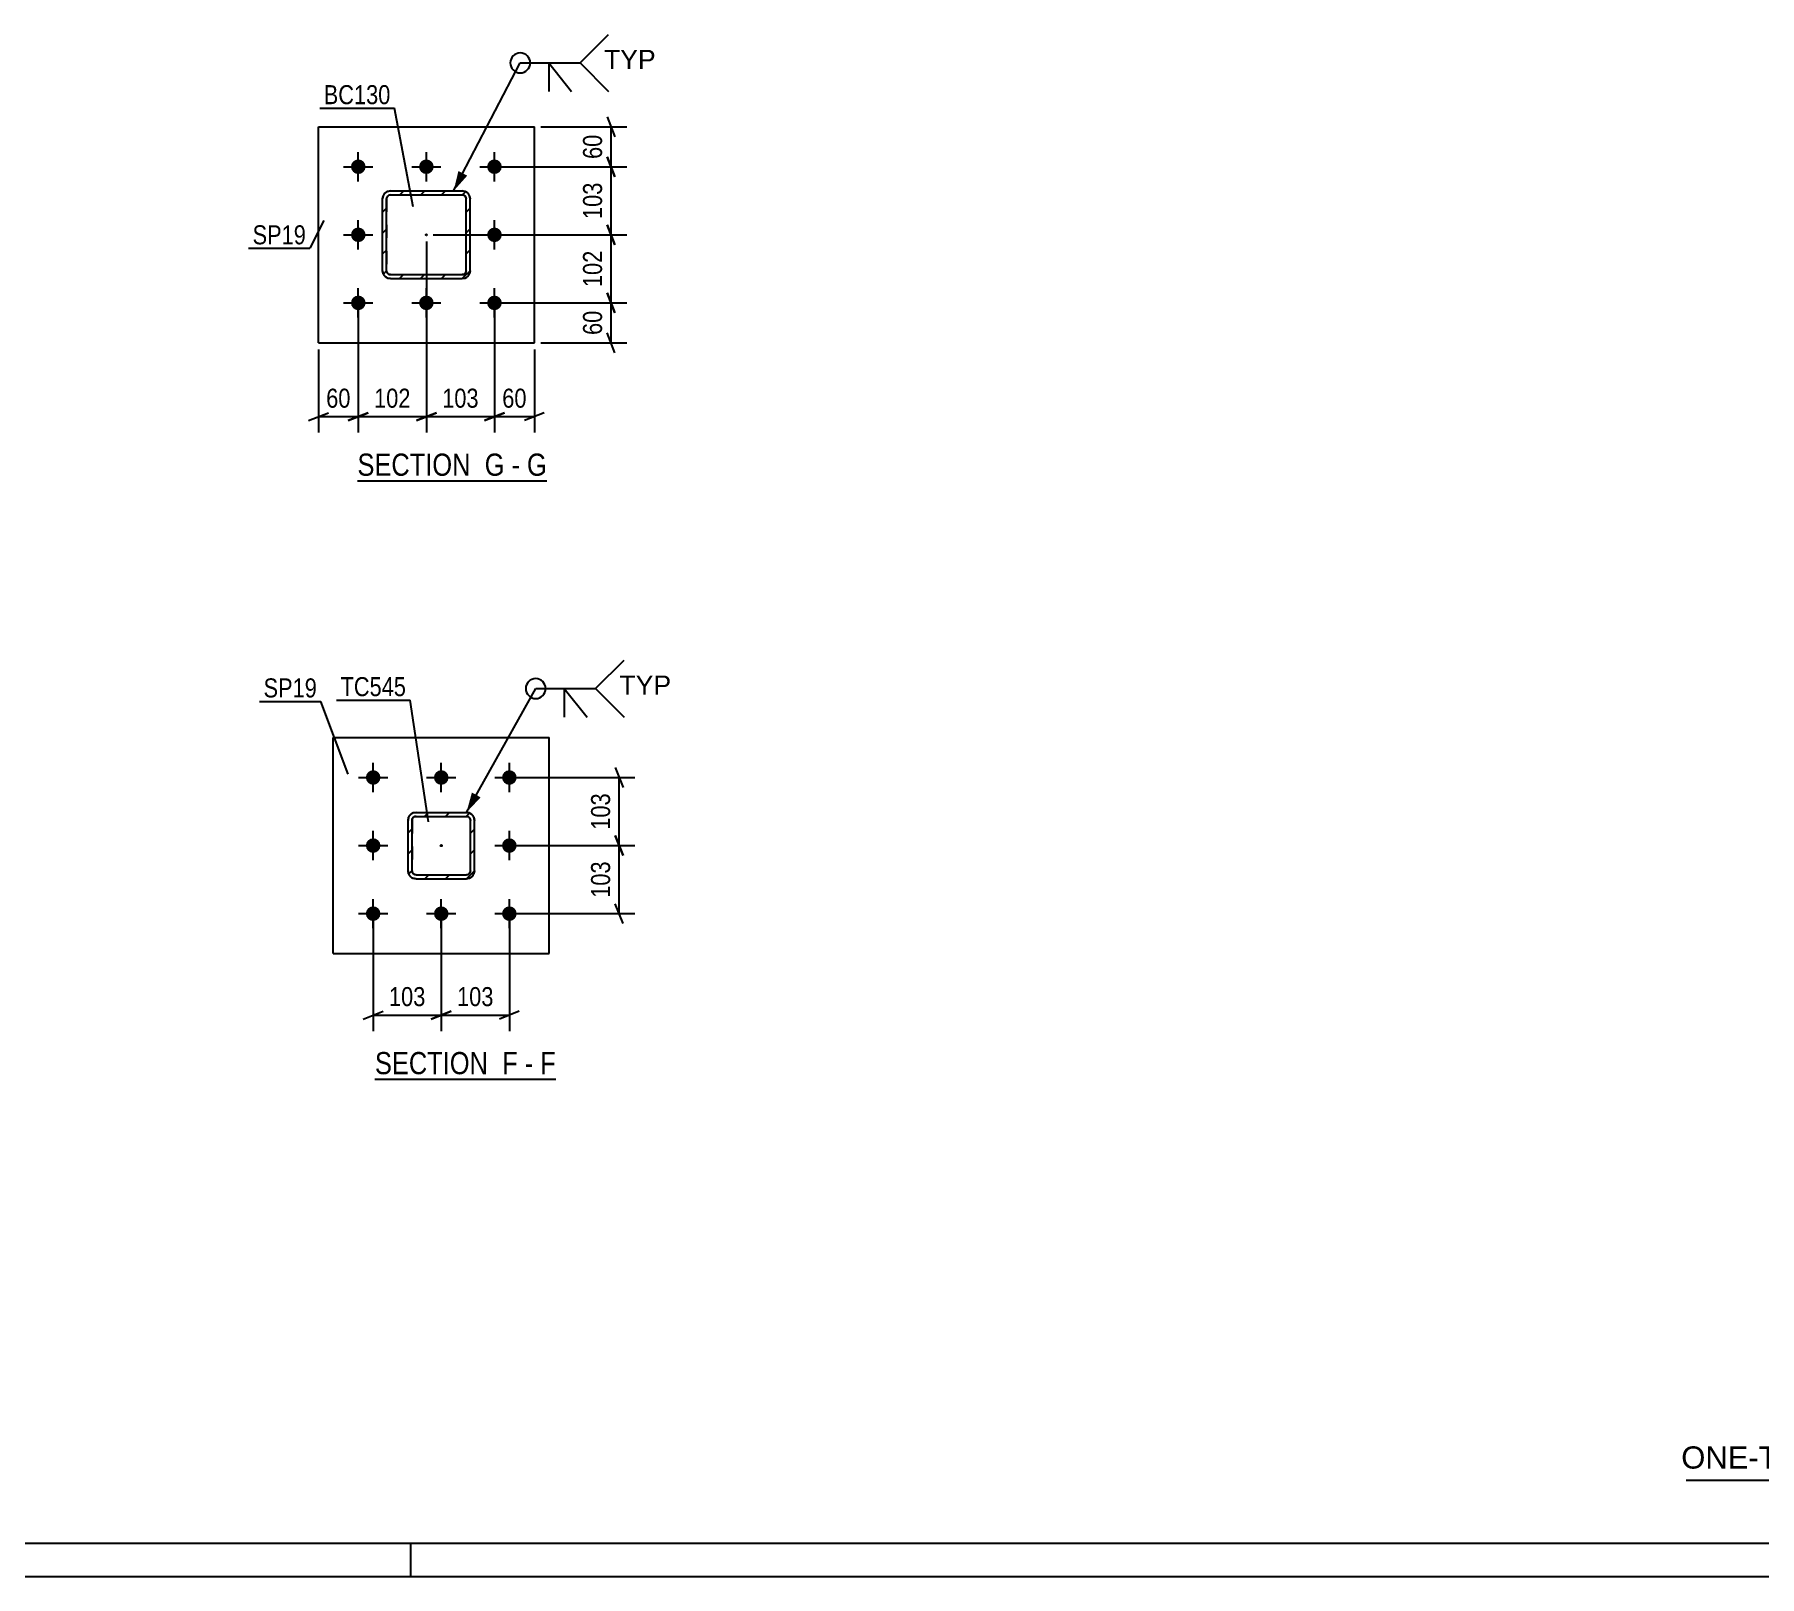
# Model space of a CAD drawing. Header units: millimetres. Extents: x 0 to 1189, y 0 to 841.
# Drawn here: x 502.4 to 762, y 0 to 232.2 of the extents above; entities that cross this region are included whole.
import ezdxf

# ---------------------------------------------------------------- set-up
doc = ezdxf.new("R2010")
doc.units = ezdxf.units.MM
doc.linetypes.add('DXK_LINE_DOT2', pattern=[3.9198, 1.9599, -1.9599])
doc.linetypes.add('DXK_LINE_DOT3', pattern=[5.9187, 2.979, -0.9799, 0.9799, -0.9799])
doc.styles.add('Arial', font='arial.ttf', dxfattribs={"height": 0.2})
doc.styles.add('Arial Narrow', font='ARIALN.TTF', dxfattribs={"height": 0.2})

# ---------------------------------------------------------------- blocks, each defined once
blk = doc.blocks.new('Unknown-717048581-18 - 11110')
at = {"color": 6, "linetype": 'Continuous'}
blk.add_line((550.99, 164.98), (579.49, 164.98), dxfattribs=at)
at = {"color": 0, "linetype": 'Continuous'}
blk.add_wipeout([(569.09, 165.73), (569.09, 169.23), (550.99, 169.23), (550.99, 165.73)], dxfattribs=at)
at = {"color": 7, "linetype": 'Continuous', "style": 'Arial Narrow'}
blk.add_text('SECTION ', height=3.34, dxfattribs=at).set_placement((550.99, 165.73))
at = {"color": 0, "linetype": 'Continuous'}
blk.add_wipeout([(573.13, 165.73), (573.13, 169.23), (570.14, 169.23), (570.14, 165.73)], dxfattribs=at)
at = {"color": 7, "linetype": 'Continuous', "style": 'Arial Narrow'}
blk.add_text('G', height=3.34, dxfattribs=at).set_placement((570.14, 165.73))
at = {"color": 0, "linetype": 'Continuous'}
blk.add_wipeout([(575.45, 165.73), (575.45, 169.23), (574.18, 169.23), (574.18, 165.73)], dxfattribs=at)
blk.add_wipeout([(579.49, 165.73), (579.49, 169.23), (576.5, 169.23), (576.5, 165.73)], dxfattribs=at)
at = {"color": 7, "linetype": 'Continuous', "style": 'Arial Narrow'}
for s, p in [('G', (576.5, 165.73)), ('-', (574.18, 165.73))]:
    blk.add_text(s, height=3.34, dxfattribs=at).set_placement(p)
blk = doc.blocks.new('Unknown-717048581-1135')
at = {"color": 5, "linetype": 'Continuous'}
for p, q in [((5, 5), (1184, 5)), ((559, 0), (559, 5)), ((0, 0), (1189, 0))]:
    blk.add_line(p, q, dxfattribs=at)
blk = doc.blocks.new('Unknown-717048581-16591')
at = {"color": 7, "linetype": 'Continuous'}
blk.add_line((751, 14.5), (821, 14.5), dxfattribs=at)
at = {"color": 7, "style": 'Arial'}
blk.add_text('ONE-TRUSS MARKED AS TR549', height=3.3428, dxfattribs=at).set_placement((750.24, 16.25))
blk = doc.blocks.new('Unknown-717048581-16 - 10718')
at = {"color": 6, "linetype": 'Continuous'}
blk.add_line((553.62, 74.88), (580.83, 74.88), dxfattribs=at)
at = {"color": 0, "linetype": 'Continuous'}
blk.add_wipeout([(571.73, 75.63), (571.73, 79.13), (553.62, 79.13), (553.62, 75.63)], dxfattribs=at)
at = {"color": 7, "linetype": 'Continuous', "style": 'Arial Narrow'}
blk.add_text('SECTION ', height=3.34, dxfattribs=at).set_placement((553.62, 75.63))
at = {"color": 0, "linetype": 'Continuous'}
blk.add_wipeout([(575.12, 75.63), (575.12, 79.13), (572.78, 79.13), (572.78, 75.63)], dxfattribs=at)
blk.add_wipeout([(577.44, 75.63), (577.44, 79.13), (576.17, 79.13), (576.17, 75.63)], dxfattribs=at)
at = {"color": 7, "linetype": 'Continuous', "style": 'Arial Narrow'}
blk.add_text('F', height=3.34, dxfattribs=at).set_placement((572.78, 75.63))
at = {"color": 0, "linetype": 'Continuous'}
blk.add_wipeout([(580.83, 75.63), (580.83, 79.13), (578.49, 79.13), (578.49, 75.63)], dxfattribs=at)
at = {"color": 7, "linetype": 'Continuous', "style": 'Arial Narrow'}
for s, p in [('F', (578.49, 75.63)), ('-', (576.17, 75.63))]:
    blk.add_text(s, height=3.34, dxfattribs=at).set_placement(p)
blk = doc.blocks.new('Bolt-717048581-11213 - 11110')
at = {"linetype": 'Continuous'}
for points in [[(551.11, 213.36, -1), (551.11, 211.16, -1)], [(561.36, 213.36, -1), (561.36, 211.16, -1)], [(571.61, 213.36, -1), (571.61, 211.16, -1)], [(551.11, 203.11, -1), (551.11, 200.91, -1)], [(571.61, 203.11, -1), (571.61, 200.91, -1)], [(551.11, 192.86, -1), (551.11, 190.66, -1)], [(561.36, 192.86, -1), (561.36, 190.66, -1)], [(571.61, 192.86, -1), (571.61, 190.66, -1)]]:
    blk.add_hatch(color=1, dxfattribs=at).paths.add_polyline_path(points)
at = {"color": 1, "linetype": 'Continuous'}
for p, q in [((551.11, 210.06), (551.11, 214.46)), ((561.36, 210.06), (561.36, 214.46)), ((571.61, 210.06), (571.61, 214.46)), ((548.91, 212.26), (553.31, 212.26)), ((559.16, 212.26), (563.56, 212.26)), ((569.41, 212.26), (573.81, 212.26)), ((551.11, 199.81), (551.11, 204.21)), ((571.61, 199.81), (571.61, 204.21)), ((548.91, 202.01), (553.31, 202.01)), ((569.41, 202.01), (573.81, 202.01)), ((551.11, 189.56), (551.11, 193.96)), ((561.36, 189.56), (561.36, 193.96)), ((571.61, 189.56), (571.61, 193.96)), ((548.91, 191.76), (553.31, 191.76)), ((559.16, 191.76), (563.56, 191.76)), ((569.41, 191.76), (573.81, 191.76))]:
    blk.add_line(p, q, dxfattribs=at)
blk = doc.blocks.new('Part-717048581-11133 - 11110')
at = {"linetype": 'Continuous'}
h = blk.add_hatch(dxfattribs=at)
h.set_pattern_fill('', scale=0.7, style=0, pattern_type=0)
h.set_pattern_definition([(45, (566.7598, 195.4058), (-1.57154, 1.57154), [])])
h.paths.add_polyline_path([(555.96, 195.41), (566.76, 195.41), (567.22, 195.5), (567.61, 195.76), (567.87, 196.15), (567.96, 196.61), (567.96, 207.41), (567.87, 207.87), (567.61, 208.25), (567.22, 208.51), (566.76, 208.61), (555.96, 208.61), (555.5, 208.51), (555.11, 208.25), (554.85, 207.87), (554.76, 207.41), (554.76, 196.61), (554.85, 196.15), (555.11, 195.76), (555.5, 195.5)])
h.paths.add_polyline_path([(555.41, 196.38), (555.36, 196.61), (555.36, 207.41), (555.41, 207.64), (555.54, 207.83), (555.73, 207.96), (555.96, 208.01), (566.76, 208.01), (566.99, 207.96), (567.18, 207.83), (567.31, 207.64), (567.36, 207.41), (567.36, 196.61), (567.31, 196.38), (567.18, 196.18), (566.99, 196.05), (566.76, 196.01), (555.96, 196.01), (555.73, 196.05), (555.54, 196.18)])
blk.add_hatch(color=30, dxfattribs=at).paths.add_polyline_path([(561.36, 201.91, -1), (561.36, 202.11, -1)])
at = {"color": 7, "linetype": 'DXK_LINE_DOT2'}
for p, q in [((554.76, 207.41), (554.85, 207.87)), ((555.54, 207.83), (555.41, 207.64)), ((555.5, 208.51), (555.96, 208.61)), ((555.73, 207.96), (555.54, 207.83)), ((555.96, 208.01), (555.73, 207.96)), ((555.96, 208.61), (566.76, 208.61)), ((555.96, 208.01), (566.76, 208.01)), ((566.76, 208.61), (567.22, 208.51)), ((566.99, 207.96), (566.76, 208.01)), ((567.18, 207.83), (566.99, 207.96)), ((567.31, 207.64), (567.18, 207.83)), ((567.87, 207.87), (567.96, 207.41)), ((554.76, 196.61), (554.76, 207.41)), ((555.41, 207.64), (555.36, 207.41)), ((555.36, 207.41), (555.36, 196.61)), ((567.36, 207.41), (567.31, 207.64)), ((567.36, 196.61), (567.36, 207.41)), ((567.96, 196.61), (567.96, 207.41)), ((554.85, 196.15), (554.76, 196.61)), ((555.36, 196.61), (555.41, 196.38)), ((555.41, 196.38), (555.54, 196.18)), ((555.96, 195.41), (555.5, 195.5)), ((555.54, 196.18), (555.73, 196.05)), ((555.73, 196.05), (555.96, 196.01)), ((555.96, 196.01), (566.76, 196.01)), ((555.96, 195.41), (566.76, 195.41)), ((566.76, 196.01), (566.99, 196.05)), ((567.22, 195.5), (566.76, 195.41)), ((566.99, 196.05), (567.18, 196.18)), ((567.18, 196.18), (567.31, 196.38)), ((567.31, 196.38), (567.36, 196.61)), ((567.96, 196.61), (567.87, 196.15))]:
    blk.add_line(p, q, dxfattribs=at)
at = {"color": 2, "linetype": 'Continuous'}
for p, q in [((554.85, 207.87), (554.76, 207.41)), ((555.41, 207.64), (555.54, 207.83)), ((555.96, 208.61), (555.5, 208.51)), ((555.54, 207.83), (555.73, 207.96)), ((555.73, 207.96), (555.96, 208.01)), ((555.96, 208.61), (566.76, 208.61)), ((555.96, 208.01), (566.76, 208.01)), ((567.22, 208.51), (566.76, 208.61)), ((566.76, 208.01), (566.99, 207.96)), ((566.99, 207.96), (567.18, 207.83)), ((567.18, 207.83), (567.31, 207.64)), ((567.96, 207.41), (567.87, 207.87)), ((554.76, 196.61), (554.76, 207.41)), ((555.36, 207.41), (555.41, 207.64)), ((555.36, 196.61), (555.36, 207.41)), ((567.31, 207.64), (567.36, 207.41)), ((567.36, 196.61), (567.36, 207.41)), ((567.96, 196.61), (567.96, 207.41)), ((554.76, 196.61), (554.85, 196.15)), ((555.41, 196.38), (555.36, 196.61)), ((555.54, 196.18), (555.41, 196.38)), ((555.5, 195.5), (555.96, 195.41)), ((555.73, 196.05), (555.54, 196.18)), ((555.96, 196.01), (555.73, 196.05)), ((555.96, 196.01), (566.76, 196.01)), ((555.96, 195.41), (566.76, 195.41)), ((566.99, 196.05), (566.76, 196.01)), ((566.76, 195.41), (567.22, 195.5)), ((567.18, 196.18), (566.99, 196.05)), ((567.31, 196.38), (567.18, 196.18)), ((567.36, 196.61), (567.31, 196.38)), ((567.87, 196.15), (567.96, 196.61))]:
    blk.add_line(p, q, dxfattribs=at)
at = {"color": 7, "linetype": 'DXK_LINE_DOT3'}
blk.add_line((561.36, 202.01), (561.36, 202.01), dxfattribs=at)
at = {"color": 30, "linetype": 'DXK_LINE_DOT3'}
blk.add_line((561.36, 202.01), (561.36, 202.01), dxfattribs=at)
at = {"color": 30, "linetype": 'Continuous'}
blk.add_circle((561.36, 202.01), 0.1, dxfattribs=at)
at = {"color": 7, "linetype": 'DXK_LINE_DOT2'}
for centre, start, end in [((555.96, 207.41), 112.5, 157.5), ((566.76, 207.41), 22.5, 67.5), ((555.96, 196.61), 202.5, 247.5), ((566.76, 196.61), 292.5, 337.5)]:
    blk.add_arc(centre, 1.2, start, end, dxfattribs=at)
at = {"color": 2, "linetype": 'Continuous'}
for centre, start, end in [((555.96, 207.41), 112.5, 157.5), ((566.76, 207.41), 22.5, 67.5), ((555.96, 196.61), 202.5, 247.5), ((566.76, 196.61), 292.5, 337.5)]:
    blk.add_arc(centre, 1.2, start, end, dxfattribs=at)
blk = doc.blocks.new('Part-717048581-11166 - 11110')
at = {"color": 2, "linetype": 'Continuous'}
for p, q in [((545.11, 185.76), (545.11, 218.26)), ((545.11, 218.26), (577.61, 218.26)), ((577.61, 185.76), (577.61, 218.26)), ((545.11, 185.76), (577.61, 185.76))]:
    blk.add_line(p, q, dxfattribs=at)
blk = doc.blocks.new('Part-717048581-10762 - 10718')
at = {"color": 2, "linetype": 'Continuous'}
for p, q in [((547.35, 93.8), (547.35, 126.3)), ((547.35, 126.3), (579.85, 126.3)), ((579.85, 93.8), (579.85, 126.3)), ((547.35, 93.8), (579.85, 93.8))]:
    blk.add_line(p, q, dxfattribs=at)
blk = doc.blocks.new('Part-717048581-10732 - 10718')
at = {"linetype": 'Continuous'}
h = blk.add_hatch(dxfattribs=at)
h.set_pattern_fill('', scale=0.7, style=0, pattern_type=0)
h.set_pattern_definition([(45, (567.3983, 105.0548), (-1.57154, 1.57154), [])])
h.paths.add_polyline_path([(559.8, 105.05), (567.4, 105.05), (567.86, 105.15), (568.25, 105.41), (568.51, 105.8), (568.6, 106.25), (568.6, 113.85), (568.51, 114.31), (568.25, 114.7), (567.86, 114.96), (567.4, 115.05), (559.8, 115.05), (559.34, 114.96), (558.95, 114.7), (558.69, 114.31), (558.6, 113.85), (558.6, 106.25), (558.69, 105.8), (558.95, 105.41), (559.34, 105.15)])
h.paths.add_polyline_path([(559.24, 106.03), (559.2, 106.25), (559.2, 113.85), (559.24, 114.08), (559.37, 114.28), (559.57, 114.41), (559.8, 114.45), (567.4, 114.45), (567.63, 114.41), (567.82, 114.28), (567.95, 114.08), (568, 113.85), (568, 106.25), (567.95, 106.03), (567.82, 105.83), (567.63, 105.7), (567.4, 105.65), (559.8, 105.65), (559.57, 105.7), (559.37, 105.83)])
blk.add_hatch(color=30, dxfattribs=at).paths.add_polyline_path([(563.6, 109.95, -1), (563.6, 110.15, -1)])
at = {"color": 7, "linetype": 'DXK_LINE_DOT2'}
for p, q in [((558.6, 113.85), (558.69, 114.31)), ((559.37, 114.28), (559.24, 114.08)), ((559.34, 114.96), (559.8, 115.05)), ((559.57, 114.41), (559.37, 114.28)), ((559.8, 114.45), (559.57, 114.41)), ((559.8, 115.05), (567.4, 115.05)), ((559.8, 114.45), (567.4, 114.45)), ((567.4, 115.05), (567.86, 114.96)), ((567.63, 114.41), (567.4, 114.45)), ((567.82, 114.28), (567.63, 114.41)), ((567.95, 114.08), (567.82, 114.28)), ((568.51, 114.31), (568.6, 113.85)), ((558.6, 106.25), (558.6, 113.85)), ((559.24, 114.08), (559.2, 113.85)), ((559.2, 113.85), (559.2, 106.25)), ((568, 113.85), (567.95, 114.08)), ((568, 106.25), (568, 113.85)), ((568.6, 106.25), (568.6, 113.85)), ((558.69, 105.8), (558.6, 106.25)), ((559.2, 106.25), (559.24, 106.03)), ((559.24, 106.03), (559.37, 105.83)), ((559.8, 105.05), (559.34, 105.15)), ((559.37, 105.83), (559.57, 105.7)), ((559.57, 105.7), (559.8, 105.65)), ((559.8, 105.65), (567.4, 105.65)), ((559.8, 105.05), (567.4, 105.05)), ((567.4, 105.65), (567.63, 105.7)), ((567.86, 105.15), (567.4, 105.05)), ((567.63, 105.7), (567.82, 105.83)), ((567.82, 105.83), (567.95, 106.03)), ((567.95, 106.03), (568, 106.25)), ((568.6, 106.25), (568.51, 105.8))]:
    blk.add_line(p, q, dxfattribs=at)
at = {"color": 2, "linetype": 'Continuous'}
for p, q in [((558.69, 114.31), (558.6, 113.85)), ((559.24, 114.08), (559.37, 114.28)), ((559.8, 115.05), (559.34, 114.96)), ((559.37, 114.28), (559.57, 114.41)), ((559.57, 114.41), (559.8, 114.45)), ((559.8, 115.05), (567.4, 115.05)), ((559.8, 114.45), (567.4, 114.45)), ((567.86, 114.96), (567.4, 115.05)), ((567.4, 114.45), (567.63, 114.41)), ((567.63, 114.41), (567.82, 114.28)), ((567.82, 114.28), (567.95, 114.08)), ((568.6, 113.85), (568.51, 114.31)), ((558.6, 106.25), (558.6, 113.85)), ((559.2, 113.85), (559.24, 114.08)), ((559.2, 106.25), (559.2, 113.85)), ((567.95, 114.08), (568, 113.85)), ((568, 106.25), (568, 113.85)), ((568.6, 106.25), (568.6, 113.85)), ((558.6, 106.25), (558.69, 105.8)), ((559.24, 106.03), (559.2, 106.25)), ((559.37, 105.83), (559.24, 106.03)), ((559.34, 105.15), (559.8, 105.05)), ((559.57, 105.7), (559.37, 105.83)), ((559.8, 105.65), (559.57, 105.7)), ((559.8, 105.65), (567.4, 105.65)), ((559.8, 105.05), (567.4, 105.05)), ((567.63, 105.7), (567.4, 105.65)), ((567.4, 105.05), (567.86, 105.15)), ((567.82, 105.83), (567.63, 105.7)), ((567.95, 106.03), (567.82, 105.83)), ((568, 106.25), (567.95, 106.03)), ((568.51, 105.8), (568.6, 106.25))]:
    blk.add_line(p, q, dxfattribs=at)
at = {"color": 7, "linetype": 'DXK_LINE_DOT3'}
blk.add_line((563.6, 110.05), (563.6, 110.05), dxfattribs=at)
at = {"color": 30, "linetype": 'DXK_LINE_DOT3'}
blk.add_line((563.6, 110.05), (563.6, 110.05), dxfattribs=at)
at = {"color": 30, "linetype": 'Continuous'}
blk.add_circle((563.6, 110.05), 0.1, dxfattribs=at)
at = {"color": 7, "linetype": 'DXK_LINE_DOT2'}
for centre, start, end in [((559.8, 113.85), 112.5, 157.5), ((567.4, 113.85), 22.5, 67.5), ((559.8, 106.25), 202.5, 247.5), ((567.4, 106.25), 292.5, 337.5)]:
    blk.add_arc(centre, 1.2, start, end, dxfattribs=at)
at = {"color": 2, "linetype": 'Continuous'}
for centre, start, end in [((559.8, 113.85), 112.5, 157.5), ((567.4, 113.85), 22.5, 67.5), ((559.8, 106.25), 202.5, 247.5), ((567.4, 106.25), 292.5, 337.5)]:
    blk.add_arc(centre, 1.2, start, end, dxfattribs=at)
blk = doc.blocks.new('Bolt-717048581-10813 - 10718')
at = {"linetype": 'Continuous'}
for points in [[(553.35, 121.4, -1), (553.35, 119.2, -1)], [(563.6, 121.4, -1), (563.6, 119.2, -1)], [(573.85, 121.4, -1), (573.85, 119.2, -1)], [(553.35, 111.15, -1), (553.35, 108.95, -1)], [(573.85, 111.15, -1), (573.85, 108.95, -1)], [(553.35, 100.9, -1), (553.35, 98.7, -1)], [(563.6, 100.9, -1), (563.6, 98.7, -1)], [(573.85, 100.9, -1), (573.85, 98.7, -1)]]:
    blk.add_hatch(color=1, dxfattribs=at).paths.add_polyline_path(points)
at = {"color": 1, "linetype": 'Continuous'}
for p, q in [((553.35, 118.1), (553.35, 122.5)), ((563.6, 118.1), (563.6, 122.5)), ((573.85, 118.1), (573.85, 122.5)), ((551.15, 120.3), (555.55, 120.3)), ((561.4, 120.3), (565.8, 120.3)), ((571.65, 120.3), (576.05, 120.3)), ((553.35, 107.85), (553.35, 112.25)), ((573.85, 107.85), (573.85, 112.25)), ((551.15, 110.05), (555.55, 110.05)), ((571.65, 110.05), (576.05, 110.05)), ((553.35, 97.6), (553.35, 102)), ((563.6, 97.6), (563.6, 102)), ((573.85, 97.6), (573.85, 102)), ((551.15, 99.8), (555.55, 99.8)), ((561.4, 99.8), (565.8, 99.8)), ((571.65, 99.8), (576.05, 99.8))]:
    blk.add_line(p, q, dxfattribs=at)
blk = doc.blocks.new('StraightDimension-717048581-11472 - 11110')
at = {"color": 7, "linetype": 'Continuous'}
for p, q in [((588.55, 213.76), (589.75, 210.76)), ((572.61, 212.26), (591.55, 212.26)), ((589.15, 202.01), (589.15, 212.26)), ((589.75, 200.51), (588.55, 203.51)), ((562.36, 202.01), (591.55, 202.01))]:
    blk.add_line(p, q, dxfattribs=at)
at = {"color": 0}
blk.add_wipeout([(588.4, 210.47), (584.2, 210.47), (584.2, 203.79), (588.4, 203.79)], dxfattribs=at)
at = {"color": 3, "style": 'Arial Narrow'}
blk.add_text('103', height=2.863, rotation=90.0002, dxfattribs=at).set_placement((587.8, 204.39))
blk = doc.blocks.new('StraightDimension-717048581-11372 - 11110')
at = {"color": 7, "linetype": 'Continuous'}
for p, q in [((571.61, 190.76), (571.61, 172.23)), ((577.61, 184.76), (577.61, 172.23)), ((570.11, 174.03), (573.11, 175.23)), ((571.61, 174.63), (577.61, 174.63)), ((579.11, 175.23), (576.11, 174.03))]:
    blk.add_line(p, q, dxfattribs=at)
at = {"color": 0}
blk.add_wipeout([(577.04, 175.38), (577.04, 179.58), (572.18, 179.58), (572.18, 175.38)], dxfattribs=at)
at = {"color": 3, "style": 'Arial Narrow'}
blk.add_text('60', height=2.863, dxfattribs=at).set_placement((572.78, 175.98))
blk = doc.blocks.new('StraightDimension-717048581-11373 - 11110')
at = {"color": 7, "linetype": 'Continuous'}
for p, q in [((561.36, 201.01), (561.36, 172.23)), ((571.61, 190.76), (571.61, 172.23)), ((559.86, 174.03), (562.86, 175.23)), ((561.36, 174.63), (571.61, 174.63)), ((573.11, 175.23), (570.11, 174.03))]:
    blk.add_line(p, q, dxfattribs=at)
at = {"color": 0}
blk.add_wipeout([(569.83, 175.38), (569.83, 179.58), (563.14, 179.58), (563.14, 175.38)], dxfattribs=at)
at = {"color": 3, "style": 'Arial Narrow'}
blk.add_text('103', height=2.863, dxfattribs=at).set_placement((563.74, 175.98))
blk = doc.blocks.new('StraightDimension-717048581-11374 - 11110')
at = {"color": 7, "linetype": 'Continuous'}
for p, q in [((561.36, 201.01), (561.36, 172.23)), ((551.11, 190.76), (551.11, 172.23)), ((549.61, 174.03), (552.61, 175.23)), ((551.11, 174.63), (561.36, 174.63)), ((562.86, 175.23), (559.86, 174.03))]:
    blk.add_line(p, q, dxfattribs=at)
at = {"color": 0}
blk.add_wipeout([(559.58, 175.38), (559.58, 179.58), (552.89, 179.58), (552.89, 175.38)], dxfattribs=at)
at = {"color": 3, "style": 'Arial Narrow'}
blk.add_text('102', height=2.863, dxfattribs=at).set_placement((553.49, 175.98))
blk = doc.blocks.new('StraightDimension-717048581-11375 - 11110')
at = {"color": 7, "linetype": 'Continuous'}
for p, q in [((551.11, 190.76), (551.11, 172.23)), ((545.11, 184.76), (545.11, 172.23)), ((543.61, 174.03), (546.61, 175.23)), ((545.11, 174.63), (551.11, 174.63)), ((552.61, 175.23), (549.61, 174.03))]:
    blk.add_line(p, q, dxfattribs=at)
at = {"color": 0}
blk.add_wipeout([(550.54, 175.38), (550.54, 179.58), (545.68, 179.58), (545.68, 175.38)], dxfattribs=at)
at = {"color": 3, "style": 'Arial Narrow'}
blk.add_text('60', height=2.863, dxfattribs=at).set_placement((546.28, 175.98))
blk = doc.blocks.new('StraightDimension-717048581-11471 - 11110')
at = {"color": 7, "linetype": 'Continuous'}
for p, q in [((578.61, 218.26), (591.55, 218.26)), ((588.55, 219.76), (589.75, 216.76)), ((589.15, 212.26), (589.15, 218.26)), ((589.75, 210.76), (588.55, 213.76)), ((572.61, 212.26), (591.55, 212.26))]:
    blk.add_line(p, q, dxfattribs=at)
at = {"color": 0}
blk.add_wipeout([(588.4, 217.68), (584.2, 217.68), (584.2, 212.83), (588.4, 212.83)], dxfattribs=at)
at = {"color": 3, "style": 'Arial Narrow'}
blk.add_text('60', height=2.863, rotation=90.0002, dxfattribs=at).set_placement((587.8, 213.43))
blk = doc.blocks.new('StraightDimension-717048581-11473 - 11110')
at = {"color": 7, "linetype": 'Continuous'}
for p, q in [((588.55, 203.51), (589.75, 200.51)), ((562.36, 202.01), (591.55, 202.01)), ((589.15, 191.76), (589.15, 202.01)), ((589.75, 190.26), (588.55, 193.26)), ((572.61, 191.76), (591.55, 191.76))]:
    blk.add_line(p, q, dxfattribs=at)
at = {"color": 0}
blk.add_wipeout([(588.4, 200.22), (584.2, 200.22), (584.2, 193.54), (588.4, 193.54)], dxfattribs=at)
at = {"color": 3, "style": 'Arial Narrow'}
blk.add_text('102', height=2.863, rotation=90.0002, dxfattribs=at).set_placement((587.8, 194.14))
blk = doc.blocks.new('StraightDimension-717048581-11474 - 11110')
at = {"color": 7, "linetype": 'Continuous'}
for p, q in [((588.55, 193.26), (589.75, 190.26)), ((572.61, 191.76), (591.55, 191.76)), ((589.15, 185.76), (589.15, 191.76)), ((589.75, 184.26), (588.55, 187.26)), ((578.61, 185.76), (591.55, 185.76))]:
    blk.add_line(p, q, dxfattribs=at)
at = {"color": 0}
blk.add_wipeout([(588.4, 191.18), (584.2, 191.18), (584.2, 186.33), (588.4, 186.33)], dxfattribs=at)
at = {"color": 3, "style": 'Arial Narrow'}
blk.add_text('60', height=2.863, rotation=90.0002, dxfattribs=at).set_placement((587.8, 186.93))
blk = doc.blocks.new('StraightDimension-717048581-10877 - 10718')
at = {"color": 7, "linetype": 'Continuous'}
for p, q in [((574.85, 120.3), (592.76, 120.3)), ((589.76, 121.8), (590.96, 118.8)), ((590.36, 110.05), (590.36, 120.3)), ((574.85, 110.05), (592.76, 110.05)), ((590.96, 108.55), (589.76, 111.55))]:
    blk.add_line(p, q, dxfattribs=at)
at = {"color": 0}
blk.add_wipeout([(589.61, 118.52), (585.41, 118.52), (585.41, 111.84), (589.61, 111.84)], dxfattribs=at)
at = {"color": 3, "style": 'Arial Narrow'}
blk.add_text('103', height=2.863, rotation=90.0002, dxfattribs=at).set_placement((589.01, 112.44))
blk = doc.blocks.new('StraightDimension-717048581-10844 - 10718')
at = {"color": 7, "linetype": 'Continuous'}
for p, q in [((563.6, 98.8), (563.6, 82.13)), ((573.85, 98.8), (573.85, 82.13)), ((562.1, 83.93), (565.1, 85.13)), ((563.6, 84.53), (573.85, 84.53)), ((575.35, 85.13), (572.35, 83.93))]:
    blk.add_line(p, q, dxfattribs=at)
at = {"color": 0}
blk.add_wipeout([(572.07, 85.28), (572.07, 89.48), (565.38, 89.48), (565.38, 85.28)], dxfattribs=at)
at = {"color": 3, "style": 'Arial Narrow'}
blk.add_text('103', height=2.863, dxfattribs=at).set_placement((565.98, 85.88))
blk = doc.blocks.new('StraightDimension-717048581-10845 - 10718')
at = {"color": 7, "linetype": 'Continuous'}
for p, q in [((553.35, 98.8), (553.35, 82.13)), ((563.6, 98.8), (563.6, 82.13)), ((551.85, 83.93), (554.85, 85.13)), ((553.35, 84.53), (563.6, 84.53)), ((565.1, 85.13), (562.1, 83.93))]:
    blk.add_line(p, q, dxfattribs=at)
at = {"color": 0}
blk.add_wipeout([(561.82, 85.28), (561.82, 89.48), (555.13, 89.48), (555.13, 85.28)], dxfattribs=at)
at = {"color": 3, "style": 'Arial Narrow'}
blk.add_text('103', height=2.863, dxfattribs=at).set_placement((555.73, 85.88))
blk = doc.blocks.new('StraightDimension-717048581-10878 - 10718')
at = {"color": 7, "linetype": 'Continuous'}
for p, q in [((574.85, 110.05), (592.76, 110.05)), ((589.76, 111.55), (590.96, 108.55)), ((590.36, 99.8), (590.36, 110.05)), ((590.96, 98.3), (589.76, 101.3)), ((574.85, 99.8), (592.76, 99.8))]:
    blk.add_line(p, q, dxfattribs=at)
at = {"color": 0}
blk.add_wipeout([(589.61, 108.27), (585.41, 108.27), (585.41, 101.59), (589.61, 101.59)], dxfattribs=at)
at = {"color": 3, "style": 'Arial Narrow'}
blk.add_text('103', height=2.863, rotation=90.0002, dxfattribs=at).set_placement((589.01, 102.19))
blk = doc.blocks.new('Mark-717048581-11509 - 11110')
at = {"color": 0}
blk.add_wipeout([(555.96, 221.68), (555.96, 224.68), (545.91, 224.68), (545.91, 221.68)], dxfattribs=at)
blk.add_wipeout([(555.96, 221.68), (555.96, 224.68), (545.91, 224.68), (545.91, 221.68)], dxfattribs=at)
at = {"color": 30, "linetype": 'Continuous'}
for p in [(545.31, 221.08), (559.37, 206.22)]:
    blk.add_line(p, (556.56, 221.08), dxfattribs=at)
at = {"color": 3, "style": 'Arial Narrow'}
blk.add_text('BC130', height=2.863, dxfattribs=at).set_placement((545.91, 221.68))
blk = doc.blocks.new('Mark-717048581-11512 - 11110')
at = {"color": 0}
blk.add_wipeout([(543.24, 200.58), (543.24, 203.58), (535.2, 203.58), (535.2, 200.58)], dxfattribs=at)
blk.add_wipeout([(543.24, 200.58), (543.24, 203.58), (535.2, 203.58), (535.2, 200.58)], dxfattribs=at)
at = {"color": 30, "linetype": 'Continuous'}
for p in [(545.93, 204.18), (534.6, 199.98)]:
    blk.add_line(p, (543.84, 199.98), dxfattribs=at)
at = {"color": 3, "style": 'Arial Narrow'}
blk.add_text('SP19', height=2.863, dxfattribs=at).set_placement((535.2, 200.58))
blk = doc.blocks.new('WeldMark-717048581-11568 - 11110')
at = {"linetype": 'Continuous'}
blk.add_hatch(color=30, dxfattribs=at).paths.add_polyline_path([(567.51, 210.92), (565.46, 208.61), (566.18, 211.61)])
at = {"color": 30, "linetype": 'Continuous'}
for p, q in [((565.46, 208.61), (575.49, 227.89)), ((575.49, 227.89), (584.49, 227.89))]:
    blk.add_line(p, q, dxfattribs=at)
at = {"color": 3, "linetype": 'Continuous'}
for q in [(583.21, 223.6), (579.78, 223.6)]:
    blk.add_line((579.78, 227.89), q, dxfattribs=at)
for start, end in [(90, 270), (270, 90)]:
    blk.add_arc((575.49, 227.89), 1.5, start, end, dxfattribs=at)
at = {"color": 0, "linetype": 'Continuous'}
blk.add_wipeout([(595.87, 226.99), (595.87, 229.99), (588.09, 229.99), (588.09, 226.99)], dxfattribs=at)
blk.add_wipeout([(595.87, 226.99), (595.87, 229.99), (588.09, 229.99), (588.09, 226.99)], dxfattribs=at)
at = {"color": 3, "linetype": 'Continuous'}
for q in [(588.78, 232.17), (588.78, 223.6)]:
    blk.add_line((584.49, 227.89), q, dxfattribs=at)
at = {"color": 3, "linetype": 'Continuous', "style": 'Arial'}
blk.add_text('TYP', height=2.865, dxfattribs=at).set_placement((588.09, 226.99))
blk = doc.blocks.new('WeldMark-717048581-11547 - 10718')
at = {"linetype": 'Continuous'}
blk.add_hatch(color=30, dxfattribs=at).paths.add_polyline_path([(569.52, 117.31), (567.4, 115.05), (568.21, 118.04)])
at = {"color": 30, "linetype": 'Continuous'}
for p, q in [((567.4, 115.05), (577.82, 133.69)), ((577.82, 133.69), (586.82, 133.69))]:
    blk.add_line(p, q, dxfattribs=at)
at = {"color": 3, "linetype": 'Continuous'}
for q in [(585.54, 129.41), (582.11, 129.41)]:
    blk.add_line((582.11, 133.69), q, dxfattribs=at)
for start, end in [(90, 270), (270, 90)]:
    blk.add_arc((577.82, 133.69), 1.5, start, end, dxfattribs=at)
at = {"color": 0, "linetype": 'Continuous'}
blk.add_wipeout([(598.2, 132.79), (598.2, 135.79), (590.42, 135.79), (590.42, 132.79)], dxfattribs=at)
blk.add_wipeout([(598.2, 132.79), (598.2, 135.79), (590.42, 135.79), (590.42, 132.79)], dxfattribs=at)
at = {"color": 3, "linetype": 'Continuous'}
for q in [(591.11, 137.98), (591.11, 129.41)]:
    blk.add_line((586.82, 133.69), q, dxfattribs=at)
at = {"color": 3, "linetype": 'Continuous', "style": 'Arial'}
blk.add_text('TYP', height=2.865, dxfattribs=at).set_placement((590.42, 132.79))
blk = doc.blocks.new('Mark-717048581-11527 - 10718')
at = {"color": 0}
blk.add_wipeout([(558.3, 132.55), (558.3, 135.55), (548.44, 135.55), (548.44, 132.55)], dxfattribs=at)
blk.add_wipeout([(558.3, 132.55), (558.3, 135.55), (548.44, 135.55), (548.44, 132.55)], dxfattribs=at)
at = {"color": 30, "linetype": 'Continuous'}
for p in [(547.84, 131.95), (561.69, 113.62)]:
    blk.add_line(p, (558.9, 131.95), dxfattribs=at)
at = {"color": 3, "style": 'Arial Narrow'}
blk.add_text('TC545', height=2.863, dxfattribs=at).set_placement((548.44, 132.55))
blk = doc.blocks.new('Mark-717048581-11530 - 10718')
at = {"color": 0}
blk.add_wipeout([(544.89, 132.36), (544.89, 135.36), (536.85, 135.36), (536.85, 132.36)], dxfattribs=at)
blk.add_wipeout([(544.89, 132.36), (544.89, 135.36), (536.85, 135.36), (536.85, 132.36)], dxfattribs=at)
at = {"color": 30, "linetype": 'Continuous'}
for p in [(536.25, 131.76), (549.58, 120.8)]:
    blk.add_line(p, (545.49, 131.76), dxfattribs=at)
at = {"color": 3, "style": 'Arial Narrow'}
blk.add_text('SP19', height=2.863, dxfattribs=at).set_placement((536.85, 132.36))

msp = doc.modelspace()

# ---------------------------------------------------------------- block references
for name in ['Part-717048581-11166 - 11110', 'Bolt-717048581-11213 - 11110', 'Part-717048581-11133 - 11110', 'Unknown-717048581-18 - 11110', 'Part-717048581-10762 - 10718', 'Bolt-717048581-10813 - 10718', 'Part-717048581-10732 - 10718', 'Unknown-717048581-16591']:
    msp.add_blockref(name, (0, 0))

# ---------------------------------------------------------------- next in the draw order: block references
msp.add_blockref('Unknown-717048581-1135', (0, 0))

# ---------------------------------------------------------------- next in the draw order: block references
for name in ['Mark-717048581-11509 - 11110', 'StraightDimension-717048581-11472 - 11110', 'Mark-717048581-11512 - 11110', 'StraightDimension-717048581-11372 - 11110', 'Mark-717048581-11527 - 10718', 'StraightDimension-717048581-10877 - 10718', 'StraightDimension-717048581-10844 - 10718', 'Unknown-717048581-16 - 10718']:
    msp.add_blockref(name, (0, 0))

# ---------------------------------------------------------------- next in the draw order: block references
for name in ['StraightDimension-717048581-11471 - 11110', 'StraightDimension-717048581-11373 - 11110', 'WeldMark-717048581-11547 - 10718', 'Mark-717048581-11530 - 10718', 'StraightDimension-717048581-10878 - 10718', 'StraightDimension-717048581-10845 - 10718']:
    msp.add_blockref(name, (0, 0))

# ---------------------------------------------------------------- next in the draw order: block references
for name in ['WeldMark-717048581-11568 - 11110', 'StraightDimension-717048581-11374 - 11110']:
    msp.add_blockref(name, (0, 0))

# ---------------------------------------------------------------- next in the draw order: block references
for name in ['StraightDimension-717048581-11473 - 11110', 'StraightDimension-717048581-11375 - 11110']:
    msp.add_blockref(name, (0, 0))

# ---------------------------------------------------------------- next in the draw order: block references
msp.add_blockref('StraightDimension-717048581-11474 - 11110', (0, 0))

doc.saveas('drawing.dxf')
